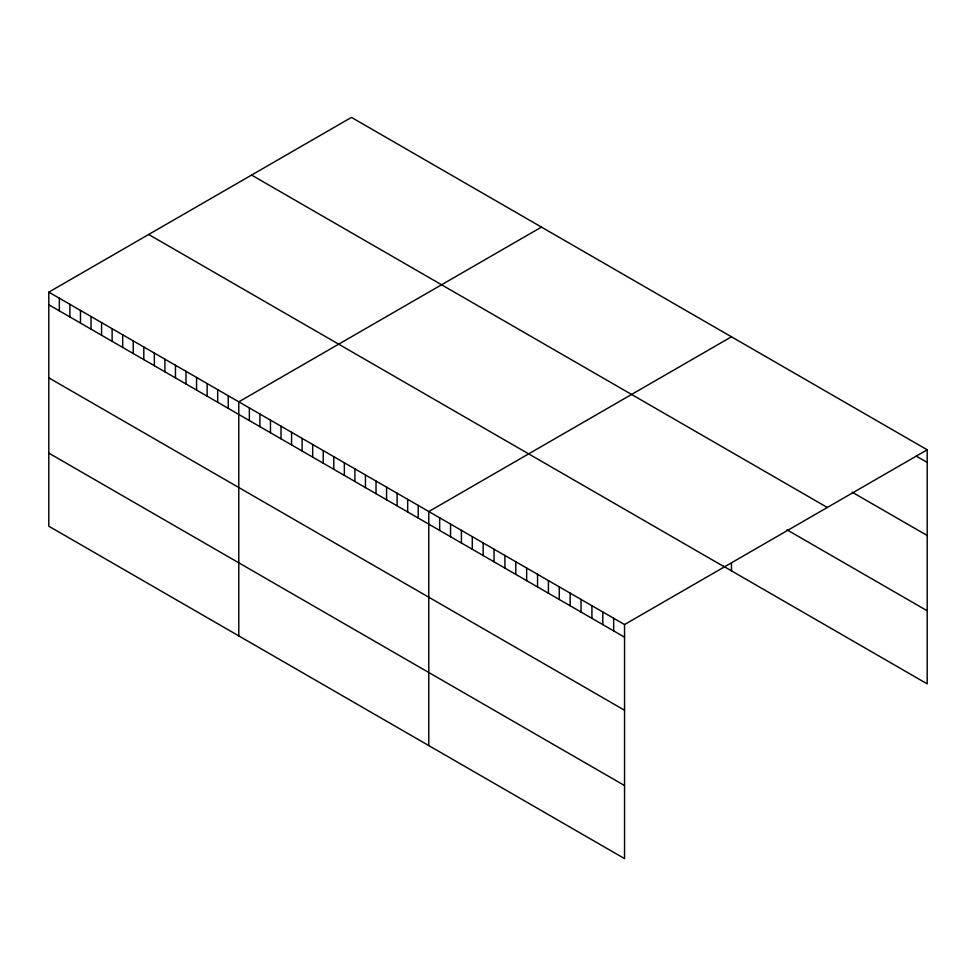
<?xml version="1.0" encoding="UTF-8"?>
<svg xmlns="http://www.w3.org/2000/svg" width="976" height="976" viewBox="0 0 976 976"><rect width="100%" height="100%" fill="white"/><g stroke="black" fill="none" stroke-linecap="round" stroke-linejoin="round"><path stroke-width="1.46" d="M48.8 292.141L624.542 624.542L624.542 858.599L48.8 526.198L48.8 292.141L351.458 117.401L927.2 449.802L927.2 683.859L723.533 566.263M541.448 227.103L238.791 401.831L238.791 635.888M731.451 336.793L428.793 511.534L428.793 745.579M624.542 624.542L927.2 449.802M916.33 456.146L927.2 462.429M852.28 492.246L927.2 535.495M251.576 175.07L827.319 507.471M787.034 529.858L927.2 610.781M148.681 234.484L724.424 566.885M48.8 304.768L624.542 637.169M48.8 377.834L624.542 710.235M48.8 453.12L624.542 785.521M731.451 563.225L731.451 570.838M613.66 618.272L613.66 630.886M602.79 611.989L602.79 624.603M591.92 605.706L591.92 618.333M581.037 599.435L581.037 612.05M570.167 593.152L570.167 605.767M559.285 586.869L559.285 599.496M548.414 580.598L548.414 593.213M537.544 574.315L537.544 586.93M526.662 568.032L526.662 580.659M515.792 561.761L515.792 574.376M504.909 555.478L504.909 568.093M494.039 549.207L494.039 561.822M483.169 542.924L483.169 555.539M472.286 536.641L472.286 549.268M461.416 530.371L461.416 542.985M450.534 524.088L450.534 536.702M439.664 517.805L439.664 530.432M418.228 505.434L418.228 518.049M407.675 499.346L407.675 511.961M397.122 493.246L397.122 505.861M386.569 487.158L386.569 499.773M376.016 481.058L376.016 493.673M365.463 474.97L365.463 487.585M354.898 468.87L354.898 481.485M344.345 462.783L344.345 475.397M333.792 456.683L333.792 469.297M323.239 450.595L323.239 463.21M312.686 444.495L312.686 457.11M302.121 438.407L302.121 451.022M291.568 432.307L291.568 444.922M281.015 426.207L281.015 438.834M270.462 420.119L270.462 432.734M259.909 414.019L259.909 426.646M249.356 407.931L249.356 420.546M228.238 395.744L228.238 408.358M217.685 389.644L217.685 402.271M207.132 383.556L207.132 396.171M196.579 377.456L196.579 390.083M186.013 371.368L186.013 383.983M175.46 365.268L175.46 377.895M164.907 359.18L164.907 371.795M154.354 353.08L154.354 365.707M143.801 346.992L143.801 359.607M133.236 340.892L133.236 353.519M122.683 334.805L122.683 347.419M112.13 328.705L112.13 341.332M101.577 322.617L101.577 335.232M91.024 316.517L91.024 329.144M80.471 310.429L80.471 323.044M69.906 304.329L69.906 316.956M59.353 298.241L59.353 310.856"/></g></svg>
